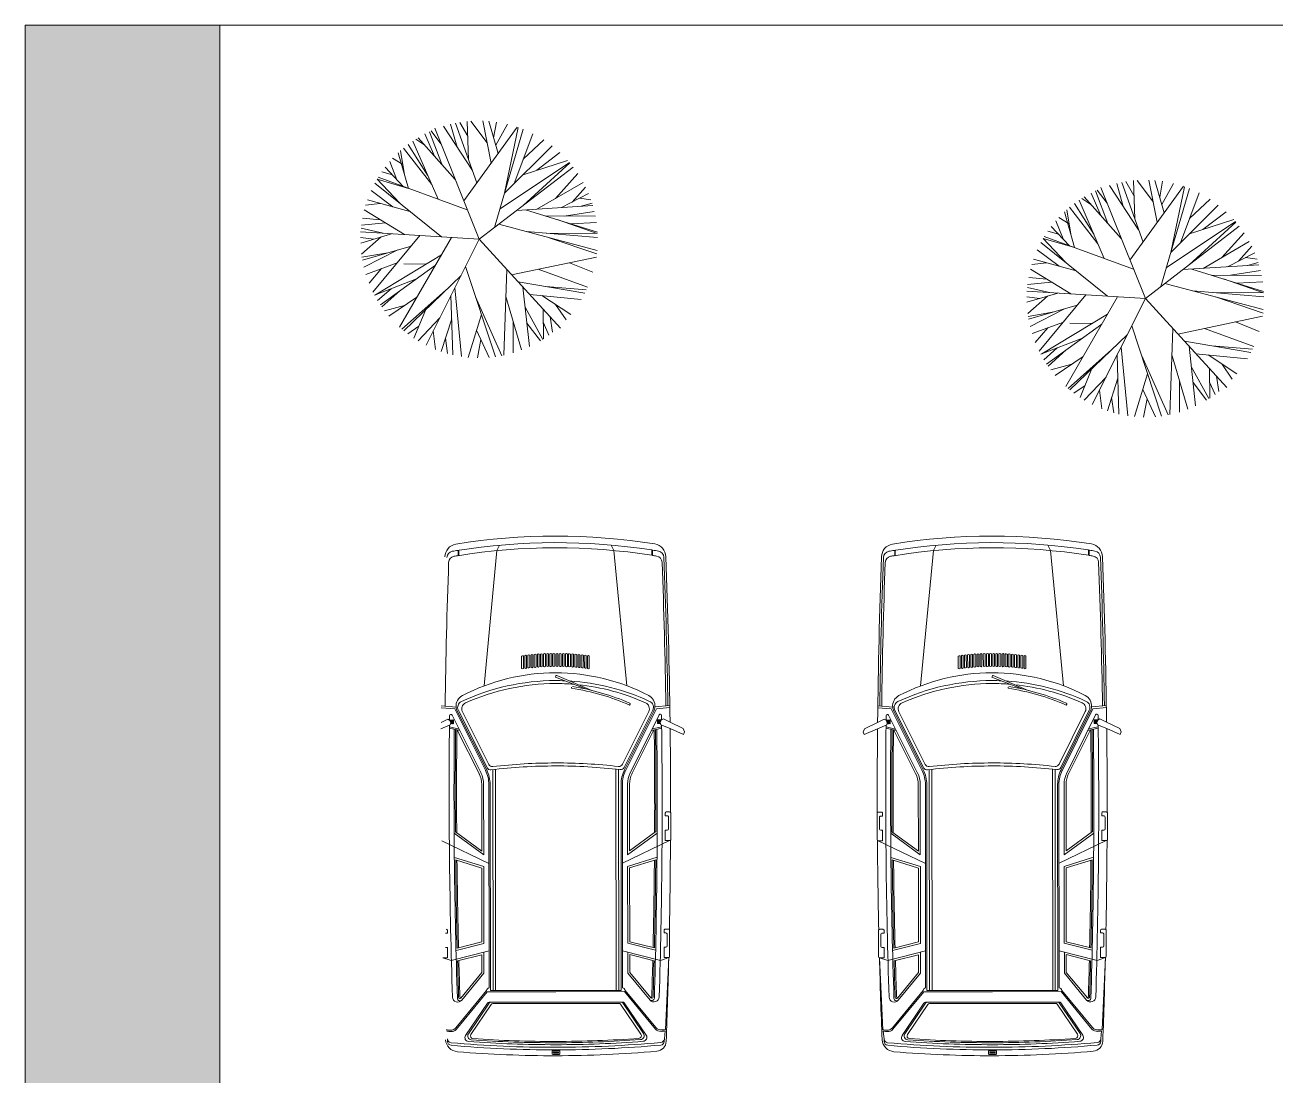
# Model space of a CAD drawing. Header units: millimetres. Extents: x 664 to 1534, y 1164 to 2765.
# Drawn here: x 683.48 to 693.11, y 1407.6 to 1415.69 of the extents above; entities that cross this region are included whole.
import ezdxf

# ---------------------------------------------------------------- set-up
doc = ezdxf.new("R2010")
doc.units = ezdxf.units.MM
doc.layers.get('0').update_dxf_attribs({"lineweight": 20})
for name, color, linetype, lineweight in [('Alambrado', 7, 'Continuous', 15), ('Calçadas', 7, 'Continuous', 13), ('Jardim', 92, 'Continuous', 20)]:
    doc.layers.add(name, color=color, linetype=linetype, lineweight=lineweight)
doc.linetypes.add('FENCELINE1', pattern='A,6.35,-2.54,[133,ltypeshp.shx,S=2.54,R=0,X=-2.54,Y=0],-2.54,25.4', length=36.83)

# ---------------------------------------------------------------- blocks, each defined once
blk = doc.blocks.new('TREEA')
for p, q in [((-0.0086, 0.0884), (-0.0459, 0.1453)), ((-0.0283, 0.1184), (-0.0366, 0.1479)), ((-0.003, 0.0726), (-0.0302, 0.1494)), ((-0.0146, 0.1324), (-0.025, 0.1503)), ((-0.0135, 0.1023), (-0.0152, 0.1516)), ((0.0103, 0.1239), (-0.0105, 0.152)), ((0.0154, 0.0981), (0.0047, 0.1523)), ((0.0244, 0.1104), (0.0123, 0.1519)), ((0.0186, 0.1303), (0.0222, 0.1508)), ((0.0213, 0.1209), (0.0364, 0.148)), ((-0.07, 0.1211), (-0.0815, 0.1288)), ((-0.0309, 0.0771), (-0.0785, 0.1306)), ((-0.0573, 0.1069), (-0.0698, 0.1355)), ((-0.0481, 0.0965), (-0.064, 0.1383)), ((-0.0491, 0.1228), (-0.0618, 0.1393)), ((0, 0), (-0.0571, 0.1429)), ((-0.0198, 0.0495), (0.0489, 0.1443)), ((0.0199, 0.0153), (0.0566, 0.1415)), ((0.0327, 0.0593), (0.0504, 0.1438)), ((0.0451, 0.0717), (0.0691, 0.1358)), ((-0.0959, 0.0828), (-0.1009, 0.1142)), ((-0.0609, 0.0703), (-0.0973, 0.1173)), ((-0.0662, 0.0826), (-0.0912, 0.1221)), ((-0.0528, 0.0516), (-0.0852, 0.1263)), ((0.0327, 0.0593), (0.0938, 0.1202)), ((0.0568, 0.1029), (0.0832, 0.1277)), ((-0.1058, 0.0766), (-0.115, 0.1)), ((-0.098, 0.0962), (-0.1112, 0.1043)), ((-0.0909, 0.0655), (-0.1041, 0.1113)), ((0.0269, 0.0393), (0.116, 0.0989)), ((0.0565, 0.0435), (0.1165, 0.0982)), ((0.0566, 0.0831), (0.1137, 0.1015)), ((0.074, 0.0887), (0.1039, 0.1115)), ((-0.1116, 0.0827), (-0.1253, 0.0867)), ((-0.0977, 0.068), (-0.121, 0.0927)), ((0, 0), (0.1208, 0.0929)), ((0.0982, 0.0526), (0.1269, 0.0844)), ((-0.0485, 0.003), (-0.1342, 0.0722)), ((-0.1026, 0.0467), (-0.1313, 0.0773)), ((-0.1313, 0.0773), (-0.0909, 0.0655)), ((-0.0152, 0.0379), (-0.1299, 0.0797)), ((0.0743, 0.0388), (0.1337, 0.0732)), ((0.1196, 0.0479), (0.1368, 0.0672)), ((-0.089, 0.0357), (-0.1437, 0.0506)), ((-0.1108, 0.0416), (-0.1389, 0.0626)), ((0.1057, 0.0408), (0.1406, 0.0588)), ((0.1289, 0.0527), (0.1437, 0.0508)), ((-0.0959, 0.006), (-0.1477, 0.0377)), ((-0.1271, 0.0461), (-0.146, 0.0437)), ((0.0483, 0.0372), (0.1461, 0.0433)), ((0.0596, 0.0379), (0.1521, 0.0092)), ((0.1093, 0.0299), (0.1481, 0.0359)), ((0.1314, 0.0424), (0.1452, 0.0463)), ((-0.1206, 0.0211), (-0.1513, 0.018)), ((-0.1268, 0.0249), (-0.15, 0.0272)), ((0.0252, 0.0194), (0.1517, -0.0142)), ((0.0849, 0.0301), (0.1495, 0.0296)), ((0.1003, 0.0253), (0.1519, 0.0073)), ((0.1177, 0.0198), (0.1509, 0.0216)), ((0, 0), (-0.1524, 0.0095)), ((-0.1356, 0.0002), (-0.1524, 0.0022)), ((-0.1127, 0.007), (-0.1523, -0.0048)), ((-0.1232, 0.0077), (-0.1517, 0.0142)), ((-0.1258, 0.0031), (-0.1512, -0.0191)), ((-0.0764, 0.0048), (-0.1365, -0.0678)), ((-0.0357, 0.0022), (-0.1022, -0.113)), ((0, 0), (-0.0682, -0.1363)), ((0, 0), (0.1048, -0.1143)), ((0.0609, 0.0099), (0.1524, 0.0022)), ((0.087, 0.0077), (0.1519, 0.0073)), ((0.0902, 0.0021), (0.1513, -0.0187)), ((-0.0876, -0.0087), (-0.1501, -0.0266)), ((-0.1046, -0.0136), (-0.1481, -0.0358)), ((-0.1172, -0.0172), (-0.1507, -0.023)), ((-0.1054, -0.0303), (-0.1456, -0.0451)), ((-0.0485, -0.02), (-0.1331, -0.0712)), ((-0.0685, -0.0321), (-0.0969, -0.0316)), ((0.0418, -0.0456), (0.1507, -0.0228)), ((0.1161, -0.0301), (0.1464, -0.0422)), ((-0.1255, -0.0377), (-0.1415, -0.0565)), ((-0.0561, -0.0331), (-0.127, -0.0842)), ((-0.0233, -0.0466), (-0.097, -0.1175)), ((-0.0175, -0.0351), (0.0209, -0.151)), ((0.0355, -0.0387), (0.0317, -0.1491)), ((0.076, -0.0384), (0.1394, -0.0616)), ((-0.0807, -0.0508), (-0.1345, -0.0717)), ((-0.1133, -0.0635), (-0.1305, -0.0787)), ((-0.0312, -0.0625), (-0.0227, -0.1507)), ((0.0502, -0.0548), (0.1358, -0.0693)), ((0.0563, -0.0614), (0.0646, -0.138)), ((0.0857, -0.0608), (0.1378, -0.065)), ((-0.102, -0.0661), (-0.1251, -0.087)), ((-0.08, -0.0745), (-0.116, -0.0988)), ((-0.0434, -0.0659), (-0.0993, -0.1156)), ((-0.0362, -0.0723), (-0.0339, -0.1486)), ((-0.0047, -0.0738), (0.0293, -0.1496)), ((0.0343, -0.0736), (0.0546, -0.1423)), ((0.065, -0.0709), (0.1314, -0.0773)), ((0.0807, -0.0724), (0.1178, -0.0967)), ((-0.0947, -0.0845), (-0.1216, -0.0918)), ((-0.0686, -0.0901), (-0.0838, -0.1273)), ((0.0591, -0.0874), (0.0818, -0.1286)), ((0.0825, -0.09), (0.0828, -0.128)), ((0.0983, -0.084), (0.1117, -0.1037)), ((-0.0774, -0.1117), (-0.0918, -0.1216)), ((-0.0505, -0.1009), (-0.0786, -0.1306)), ((-0.0353, -0.1023), (-0.0487, -0.1444)), ((0.0029, -0.0966), (-0.014, -0.1518)), ((0.0438, -0.1058), (0.0438, -0.146)), ((0.0613, -0.108), (0.0787, -0.1305)), ((0.0826, -0.1073), (0.0897, -0.1232)), ((0.0915, -0.0998), (0.0945, -0.1195)), ((-0.0589, -0.1177), (-0.0559, -0.1418)), ((-0.0433, -0.1273), (-0.0405, -0.1469)), ((-0.0033, -0.1168), (0.0129, -0.1519)), ((0.0022, -0.1288), (-0.0023, -0.1524))]:
    blk.add_line(p, q)

msp = doc.modelspace()

# ---------------------------------------------------------------- hatches: boundary and pattern name
at = {"layer": 'Calçadas'}
h = msp.add_hatch(dxfattribs=at)
h.set_pattern_fill('AR-SAND', color=256, scale=0.02, angle=-90, style=0)
h.set_pattern_definition([(307.5, (-540.2502, 1911.4388), (0.97882647, 0.03200063), [0, -0.77216, 0, -0.8636, 0, -0.8255]), (277.5, (-540.2502, 1911.4388), (1.4336502, -0.8990466), [0, -0.41656, 0, -0.69596, 0, -0.2667]), (237.5, (-540.2502, 1912.0636), (0.00287437, -1.58198474), [0, -0.254, 0, -0.9144, 0, -1.1938]), (227.5, (-540.2502, 1912.0636), (0.4458586, -1.5271129), [0, -0.127, 0, -0.59944, 0, -0.6858])])
h.paths.add_polyline_path([(683.4807, 1369.3206), (689.4807, 1358.0206), (689.4807, 1341.7749), (683.4807, 1330.7196), (683.4807, 1329.3387, 0.414214), (684.4807, 1328.3387), (684.9807, 1328.3387), (684.9807, 1328.6387), (684.9807, 1330.3387), (690.9807, 1341.3941), (690.9807, 1358.3941), (684.9807, 1369.6941), (684.9807, 1415.6941), (683.4807, 1415.6941)])
h.paths.add_polyline_path([(683.4807, 1294.8746), (684.9807, 1294.8746), (684.9807, 1323.3387), (684.4807, 1323.3387, 0.414214), (683.4807, 1322.3387)])

# ---------------------------------------------------------------- linework, layer by layer
for p, q in [((687.1135, 1411.6479), (687.1334, 1411.6899)), ((688.0135, 1411.6489), (687.9934, 1411.6909)), ((690.4745, 1411.6479), (690.4945, 1411.6899)), ((691.3745, 1411.6489), (691.3545, 1411.6909)), ((686.8149, 1411.6096), (686.8148, 1411.6478)), ((686.8199, 1411.6104), (686.8198, 1411.6492)), ((687.1135, 1411.6479), (687.0147, 1410.6066)), ((688.0135, 1411.6489), (688.1147, 1410.6079)), ((688.3072, 1411.6121), (688.3072, 1411.6509)), ((688.3122, 1411.6114), (688.3122, 1411.6495)), ((690.1759, 1411.6096), (690.1758, 1411.6478)), ((690.1809, 1411.6104), (690.1808, 1411.6492)), ((690.4745, 1411.6479), (690.3757, 1410.6066)), ((691.3745, 1411.6489), (691.4757, 1410.6079)), ((691.6682, 1411.6121), (691.6682, 1411.6509)), ((691.6732, 1411.6114), (691.6732, 1411.6495)), ((687.304, 1410.8358), (687.3041, 1410.7399)), ((687.318, 1410.8371), (687.3181, 1410.7413)), ((687.3282, 1410.8393), (687.3283, 1410.7434)), ((687.3422, 1410.8406), (687.3423, 1410.7448)), ((687.3524, 1410.8424), (687.3526, 1410.7466)), ((687.3664, 1410.8437), (687.3666, 1410.748)), ((687.3767, 1410.8449), (687.3768, 1410.749)), ((687.3907, 1410.8462), (687.3908, 1410.7504)), ((687.4009, 1410.8473), (687.401, 1410.7515)), ((687.4149, 1410.8487), (687.415, 1410.7529)), ((687.4251, 1410.8494), (687.4252, 1410.7536)), ((687.4391, 1410.8508), (687.4392, 1410.755)), ((687.4491, 1410.8507), (687.4492, 1410.7549)), ((687.4631, 1410.852), (687.4632, 1410.7563)), ((687.473, 1410.852), (687.4731, 1410.7561)), ((687.487, 1410.8533), (687.4871, 1410.7575)), ((687.4973, 1410.8532), (687.4974, 1410.7574)), ((687.5113, 1410.8546), (687.5114, 1410.7588)), ((687.5219, 1410.8529), (687.522, 1410.7571)), ((687.5359, 1410.8543), (687.536, 1410.7585)), ((687.5452, 1410.8533), (687.5453, 1410.7575)), ((687.5592, 1410.8546), (687.5593, 1410.7589)), ((687.5696, 1410.8546), (687.5697, 1410.7589)), ((687.5836, 1410.8533), (687.5837, 1410.7575)), ((687.593, 1410.8544), (687.5931, 1410.7586)), ((687.607, 1410.853), (687.6071, 1410.7572)), ((687.6175, 1410.8547), (687.6176, 1410.7589)), ((687.6315, 1410.8534), (687.6316, 1410.7576)), ((687.6418, 1410.8535), (687.6419, 1410.7577)), ((687.6558, 1410.8522), (687.6559, 1410.7563)), ((687.6658, 1410.8523), (687.6659, 1410.7565)), ((687.6798, 1410.8509), (687.6799, 1410.7551)), ((687.6897, 1410.851), (687.6898, 1410.7553)), ((687.7037, 1410.8497), (687.7038, 1410.7539)), ((687.714, 1410.849), (687.7141, 1410.7532)), ((687.728, 1410.8477), (687.7281, 1410.7519)), ((687.7382, 1410.8466), (687.7383, 1410.7508)), ((687.7522, 1410.8453), (687.7523, 1410.7495)), ((687.7624, 1410.8442), (687.7625, 1410.7484)), ((687.7764, 1410.8429), (687.7765, 1410.7471)), ((687.7866, 1410.8411), (687.7867, 1410.7453)), ((687.8006, 1410.8398), (687.8007, 1410.744)), ((687.8109, 1410.8377), (687.811, 1410.7419)), ((687.8249, 1410.8364), (687.825, 1410.7405)), ((690.665, 1410.8358), (690.6651, 1410.7399)), ((690.679, 1410.8371), (690.6791, 1410.7413)), ((690.6892, 1410.8393), (690.6893, 1410.7434)), ((690.7032, 1410.8406), (690.7033, 1410.7448)), ((690.7134, 1410.8424), (690.7136, 1410.7466)), ((690.7274, 1410.8437), (690.7276, 1410.748)), ((690.7377, 1410.8449), (690.7378, 1410.749)), ((690.7517, 1410.8462), (690.7518, 1410.7504)), ((690.7619, 1410.8473), (690.762, 1410.7515)), ((690.7759, 1410.8487), (690.776, 1410.7529)), ((690.7861, 1410.8494), (690.7862, 1410.7536)), ((690.8001, 1410.8508), (690.8002, 1410.755)), ((690.8101, 1410.8507), (690.8102, 1410.7549)), ((690.8241, 1410.852), (690.8242, 1410.7563)), ((690.834, 1410.852), (690.8341, 1410.7561)), ((690.848, 1410.8533), (690.8481, 1410.7575)), ((690.8583, 1410.8532), (690.8584, 1410.7574)), ((690.8723, 1410.8546), (690.8724, 1410.7588)), ((690.8829, 1410.8529), (690.883, 1410.7571)), ((690.8969, 1410.8543), (690.897, 1410.7585)), ((690.9062, 1410.8533), (690.9063, 1410.7575)), ((690.9202, 1410.8546), (690.9203, 1410.7589)), ((690.9306, 1410.8546), (690.9307, 1410.7589)), ((690.9446, 1410.8533), (690.9447, 1410.7575)), ((690.954, 1410.8544), (690.9541, 1410.7586)), ((690.968, 1410.853), (690.9681, 1410.7572)), ((690.9785, 1410.8547), (690.9786, 1410.7589)), ((690.9925, 1410.8534), (690.9927, 1410.7576)), ((691.0028, 1410.8535), (691.0029, 1410.7577)), ((691.0168, 1410.8522), (691.0169, 1410.7563)), ((691.0268, 1410.8523), (691.0269, 1410.7565)), ((691.0408, 1410.8509), (691.0409, 1410.7551)), ((691.0507, 1410.851), (691.0508, 1410.7553)), ((691.0647, 1410.8497), (691.0649, 1410.7539)), ((691.075, 1410.849), (691.0751, 1410.7532)), ((691.089, 1410.8477), (691.0891, 1410.7519)), ((691.0992, 1410.8466), (691.0993, 1410.7508)), ((691.1132, 1410.8453), (691.1133, 1410.7495)), ((691.1234, 1410.8442), (691.1235, 1410.7484)), ((691.1374, 1410.8429), (691.1375, 1410.7471)), ((691.1476, 1410.8411), (691.1477, 1410.7453)), ((691.1616, 1410.8398), (691.1617, 1410.744)), ((691.1719, 1410.8377), (691.172, 1410.7419)), ((691.1859, 1410.8364), (691.186, 1410.7405)), ((687.5674, 1410.683), (687.5639, 1410.6747)), ((687.5639, 1410.6747), (687.7948, 1410.5833)), ((687.8431, 1410.5723), (687.574, 1410.6857)), ((690.9284, 1410.683), (690.9249, 1410.6747)), ((690.9249, 1410.6747), (691.1558, 1410.5833)), ((691.2041, 1410.5723), (690.935, 1410.6857)), ((687.689, 1410.5976), (687.6877, 1410.5887)), ((691.05, 1410.5976), (691.0487, 1410.5887)), ((686.7887, 1410.4293), (686.6848, 1410.4387)), ((686.7996, 1410.4434), (686.685, 1410.4537)), ((687.0274, 1409.9526), (686.7887, 1410.4293)), ((688.1035, 1409.9538), (688.3411, 1410.4311)), ((688.1391, 1410.4668), (688.1355, 1410.4585)), ((688.3302, 1410.4452), (688.4448, 1410.4557)), ((688.3411, 1410.4311), (688.445, 1410.4407)), ((690.1497, 1410.4293), (690.0458, 1410.4387)), ((690.1606, 1410.4434), (690.046, 1410.4537)), ((690.3884, 1409.9526), (690.1497, 1410.4293)), ((691.4645, 1409.9538), (691.7021, 1410.4311)), ((691.5001, 1410.4668), (691.4965, 1410.4585)), ((691.6912, 1410.4452), (691.8058, 1410.4557)), ((691.7021, 1410.4311), (691.806, 1410.4407)), ((686.6835, 1410.3261), (686.7346, 1410.3515)), ((686.7346, 1410.3515), (686.7489, 1410.344)), ((686.755, 1410.3442), (686.7489, 1410.344)), ((686.7583, 1410.322), (686.7489, 1410.344)), ((686.7601, 1410.3175), (686.76, 1410.3417)), ((686.7651, 1410.3181), (686.765, 1410.3417)), ((686.9917, 1409.9347), (686.7679, 1410.3816)), ((686.7701, 1410.3181), (686.77, 1410.3418)), ((686.7751, 1410.3181), (686.775, 1410.3418)), ((686.7801, 1410.3181), (686.78, 1410.3418)), ((687.0352, 1409.9595), (686.8087, 1410.4117)), ((687.0374, 1409.9773), (686.8166, 1410.4182)), ((687.0508, 1410.002), (686.8478, 1410.4073)), ((688.08, 1410.0032), (688.282, 1410.4089)), ((688.0934, 1409.9785), (688.3132, 1410.42)), ((688.0957, 1409.9607), (688.3211, 1410.4134)), ((688.1393, 1409.936), (688.3621, 1410.3834)), ((688.35, 1410.3199), (688.35, 1410.3436)), ((688.355, 1410.3199), (688.355, 1410.3436)), ((688.36, 1410.3199), (688.36, 1410.3436)), ((688.365, 1410.3199), (688.365, 1410.3436)), ((688.37, 1410.3194), (688.37, 1410.3436)), ((688.3717, 1410.3238), (688.3811, 1410.3459)), ((688.375, 1410.346), (688.3811, 1410.3459)), ((688.3954, 1410.3534), (688.3811, 1410.3459)), ((688.4466, 1410.3282), (688.3954, 1410.3534)), ((688.5479, 1410.2783), (688.4466, 1410.3282)), ((689.9432, 1410.276), (690.0445, 1410.3261)), ((690.0445, 1410.3261), (690.0956, 1410.3515)), ((690.0956, 1410.3515), (690.1099, 1410.344)), ((690.116, 1410.3442), (690.1099, 1410.344)), ((690.1193, 1410.322), (690.1099, 1410.344)), ((690.1211, 1410.3175), (690.121, 1410.3417)), ((690.1261, 1410.3181), (690.126, 1410.3417)), ((690.3527, 1409.9347), (690.1289, 1410.3816)), ((690.1311, 1410.3181), (690.131, 1410.3418)), ((690.1361, 1410.3181), (690.136, 1410.3418)), ((690.1411, 1410.3181), (690.141, 1410.3418)), ((690.3962, 1409.9595), (690.1697, 1410.4117)), ((690.3984, 1409.9773), (690.1776, 1410.4182)), ((690.4118, 1410.002), (690.2088, 1410.4073)), ((691.441, 1410.0032), (691.643, 1410.4089)), ((691.4544, 1409.9785), (691.6742, 1410.42)), ((691.4567, 1409.9607), (691.6821, 1410.4134)), ((691.5003, 1409.936), (691.7231, 1410.3834)), ((691.711, 1410.3199), (691.711, 1410.3436)), ((691.716, 1410.3199), (691.716, 1410.3436)), ((691.721, 1410.3199), (691.721, 1410.3436)), ((691.726, 1410.3199), (691.726, 1410.3436)), ((691.731, 1410.3194), (691.731, 1410.3436)), ((691.7327, 1410.3238), (691.7421, 1410.3459)), ((691.736, 1410.346), (691.7421, 1410.3459)), ((691.7564, 1410.3534), (691.7421, 1410.3459)), ((691.8076, 1410.3282), (691.7564, 1410.3534)), ((691.9089, 1410.2783), (691.8076, 1410.3282)), ((686.6829, 1410.2756), (686.754, 1410.306)), ((686.748, 1410.2804), (686.8277, 1410.2621)), ((686.7481, 1410.2906), (686.8219, 1410.2737)), ((686.7583, 1410.322), (686.754, 1410.306)), ((686.7566, 1410.3155), (686.7581, 1410.3155)), ((686.9783, 1409.9279), (686.8087, 1410.2665)), ((688.1527, 1409.9293), (688.3214, 1410.2682)), ((688.3821, 1410.2823), (688.3025, 1410.2638)), ((688.382, 1410.2925), (688.3083, 1410.2754)), ((688.3717, 1410.3238), (688.376, 1410.3079)), ((688.3735, 1410.3174), (688.372, 1410.3174)), ((688.4472, 1410.2776), (688.376, 1410.3079)), ((688.5507, 1410.2336), (688.4472, 1410.2776)), ((688.5585, 1410.252), (688.5479, 1410.2783)), ((688.5507, 1410.2336), (688.5585, 1410.252)), ((689.9327, 1410.2497), (689.9432, 1410.276)), ((689.9406, 1410.2313), (689.9327, 1410.2497)), ((689.9406, 1410.2313), (690.0439, 1410.2756)), ((690.0439, 1410.2756), (690.115, 1410.306)), ((690.109, 1410.2804), (690.1887, 1410.2621)), ((690.1091, 1410.2906), (690.1829, 1410.2737)), ((690.1193, 1410.322), (690.115, 1410.306)), ((690.1176, 1410.3155), (690.1191, 1410.3155)), ((690.3393, 1409.9279), (690.1697, 1410.2665)), ((691.5137, 1409.9293), (691.6824, 1410.2682)), ((691.7432, 1410.2823), (691.6635, 1410.2638)), ((691.743, 1410.2925), (691.6693, 1410.2754)), ((691.7327, 1410.3238), (691.7371, 1410.3079)), ((691.7345, 1410.3174), (691.733, 1410.3174)), ((691.8082, 1410.2776), (691.7371, 1410.3079)), ((691.9117, 1410.2336), (691.8082, 1410.2776)), ((691.9195, 1410.252), (691.9089, 1410.2783)), ((691.9117, 1410.2336), (691.9195, 1410.252)), ((687.0815, 1409.9625), (687.0835, 1408.2619)), ((687.1015, 1409.9625), (687.1035, 1408.2619)), ((688.0294, 1409.9636), (688.0313, 1408.263)), ((688.0494, 1409.9636), (688.0513, 1408.263)), ((690.4425, 1409.9625), (690.4445, 1408.2619)), ((690.4625, 1409.9625), (690.4645, 1408.2619)), ((691.3904, 1409.9636), (691.3923, 1408.263)), ((691.4104, 1409.9636), (691.4123, 1408.263)), ((686.9966, 1409.8477), (686.9972, 1409.3352)), ((687.0116, 1409.8478), (687.0123, 1409.3057)), ((687.0516, 1409.8478), (687.0534, 1408.2819)), ((687.0616, 1409.8478), (687.0635, 1408.2619)), ((688.0695, 1409.849), (688.0713, 1408.263)), ((688.0795, 1409.849), (688.0813, 1408.283)), ((688.1195, 1409.849), (688.1201, 1409.307)), ((688.1345, 1409.849), (688.1351, 1409.3365)), ((690.3576, 1409.8477), (690.3582, 1409.3352)), ((690.3726, 1409.8478), (690.3733, 1409.3057)), ((690.4126, 1409.8478), (690.4144, 1408.2819)), ((690.4226, 1409.8478), (690.4245, 1408.2619)), ((691.4305, 1409.849), (691.4323, 1408.263)), ((691.4405, 1409.849), (691.4423, 1408.283)), ((691.4805, 1409.849), (691.4811, 1409.307)), ((691.4955, 1409.849), (691.4961, 1409.3365)), ((688.4096, 1409.6068), (688.4096, 1409.6268)), ((688.4246, 1409.6068), (688.4096, 1409.6068)), ((688.4428, 1409.6369), (688.4195, 1409.6368)), ((688.4347, 1409.5069), (688.4346, 1409.5969)), ((688.453, 1409.4269), (688.4528, 1409.6269)), ((690.0401, 1409.4248), (690.0398, 1409.6248)), ((690.0498, 1409.6348), (690.0731, 1409.6349)), ((690.0582, 1409.5049), (690.0581, 1409.5949)), ((690.0681, 1409.6049), (690.0831, 1409.6049)), ((690.0831, 1409.6049), (690.0831, 1409.6249)), ((691.7706, 1409.6068), (691.7706, 1409.6268)), ((691.7856, 1409.6068), (691.7706, 1409.6068)), ((691.8038, 1409.6369), (691.7805, 1409.6368)), ((691.7957, 1409.5069), (691.7956, 1409.5969)), ((691.814, 1409.4269), (691.8138, 1409.6269)), ((687.0123, 1409.3057), (686.7842, 1409.4718)), ((686.9972, 1409.3352), (686.7942, 1409.4831)), ((688.1201, 1409.307), (688.3478, 1409.4736)), ((688.1351, 1409.3365), (688.3378, 1409.4849)), ((688.4098, 1409.4168), (688.4097, 1409.4968)), ((688.4247, 1409.4968), (688.4097, 1409.4968)), ((690.0683, 1409.4949), (690.0833, 1409.4949)), ((690.0833, 1409.4149), (690.0833, 1409.4949)), ((690.3733, 1409.3057), (690.1452, 1409.4718)), ((690.3582, 1409.3352), (690.1552, 1409.4831)), ((691.4811, 1409.307), (691.7088, 1409.4736)), ((691.4961, 1409.3365), (691.6988, 1409.4849)), ((691.7708, 1409.4168), (691.7707, 1409.4968)), ((691.7857, 1409.4968), (691.7707, 1409.4968)), ((686.689, 1409.4148), (687.0523, 1409.2404)), ((688.4431, 1409.4169), (688.0802, 1409.2415)), ((688.4431, 1409.4169), (688.4098, 1409.4168)), ((690.05, 1409.4148), (690.4133, 1409.2404)), ((690.0501, 1409.4148), (690.0833, 1409.4149)), ((691.8041, 1409.4169), (691.4412, 1409.2415)), ((691.8041, 1409.4169), (691.7708, 1409.4168)), ((687.0124, 1409.2154), (686.7859, 1409.2854)), ((686.9974, 1409.2043), (686.7959, 1409.2666)), ((688.1202, 1409.2166), (688.3465, 1409.2872)), ((688.1353, 1409.2056), (688.3366, 1409.2684)), ((690.3734, 1409.2154), (690.1469, 1409.2854)), ((690.3584, 1409.2043), (690.1569, 1409.2666)), ((691.4812, 1409.2166), (691.7075, 1409.2872)), ((691.4963, 1409.2056), (691.6976, 1409.2684)), ((686.9974, 1409.2043), (686.998, 1408.6363)), ((687.0124, 1409.2154), (687.013, 1408.6247)), ((688.1202, 1409.2166), (688.1209, 1408.626)), ((688.1353, 1409.2056), (688.1359, 1408.6376)), ((690.3584, 1409.2043), (690.359, 1408.6363)), ((690.3734, 1409.2154), (690.374, 1408.6247)), ((691.4812, 1409.2166), (691.4819, 1408.626)), ((691.4963, 1409.2056), (691.4969, 1408.6376)), ((686.7187, 1408.7028), (686.7337, 1408.7028)), ((686.7337, 1408.7028), (686.7337, 1408.7228)), ((688.4001, 1408.7048), (688.4, 1408.7248)), ((688.4151, 1408.7048), (688.4001, 1408.7048)), ((688.4333, 1408.7348), (688.41, 1408.7348)), ((688.4252, 1408.6048), (688.4251, 1408.6948)), ((688.4435, 1408.5248), (688.4433, 1408.7248)), ((690.0517, 1408.5228), (690.0514, 1408.7228)), ((690.0614, 1408.7328), (690.0847, 1408.7328)), ((690.0698, 1408.6028), (690.0697, 1408.6928)), ((690.0797, 1408.7028), (690.0947, 1408.7028)), ((690.0947, 1408.7028), (690.0947, 1408.7228)), ((691.7611, 1408.7048), (691.761, 1408.7248)), ((691.7761, 1408.7048), (691.7611, 1408.7048)), ((691.7943, 1408.7348), (691.771, 1408.7348)), ((691.7862, 1408.6048), (691.7861, 1408.6948)), ((691.8045, 1408.5248), (691.8043, 1408.7248)), ((686.7188, 1408.5928), (686.7338, 1408.5928)), ((686.7339, 1408.5128), (686.7338, 1408.5928)), ((686.7987, 1408.5696), (687.013, 1408.6247)), ((686.8082, 1408.5876), (686.998, 1408.6363)), ((688.3354, 1408.5714), (688.1209, 1408.626)), ((688.3258, 1408.5893), (688.1359, 1408.6376)), ((688.4152, 1408.5948), (688.4002, 1408.5948)), ((688.4003, 1408.5148), (688.4002, 1408.5948)), ((690.0798, 1408.5928), (690.0948, 1408.5928)), ((690.0949, 1408.5128), (690.0948, 1408.5928)), ((690.1597, 1408.5696), (690.374, 1408.6247)), ((690.1692, 1408.5876), (690.359, 1408.6363)), ((691.6964, 1408.5714), (691.4819, 1408.626)), ((691.6868, 1408.5893), (691.4969, 1408.6376)), ((691.7762, 1408.5948), (691.7612, 1408.5948)), ((691.7613, 1408.5148), (691.7612, 1408.5948)), ((686.7615, 1408.4921), (686.6975, 1408.5131)), ((686.7007, 1408.5128), (686.7339, 1408.5128)), ((686.7615, 1408.4921), (687.0531, 1408.567)), ((686.8108, 1408.4893), (686.9981, 1408.5374)), ((686.9981, 1408.5374), (686.9983, 1408.4002)), ((687.0131, 1408.5567), (687.0133, 1408.3949)), ((688.3727, 1408.4939), (688.081, 1408.5682)), ((688.121, 1408.558), (688.1212, 1408.3962)), ((688.3235, 1408.491), (688.136, 1408.5387)), ((688.136, 1408.5387), (688.1362, 1408.4015)), ((688.3727, 1408.4939), (688.4367, 1408.5151)), ((688.4335, 1408.5148), (688.4003, 1408.5148)), ((688.4113, 1407.9608), (688.4367, 1408.5151)), ((690.0852, 1407.9588), (690.0585, 1408.5133)), ((690.1225, 1408.4921), (690.0585, 1408.5131)), ((690.0617, 1408.5128), (690.0949, 1408.5128)), ((690.1225, 1408.4921), (690.4141, 1408.567)), ((690.1718, 1408.4893), (690.3591, 1408.5374)), ((690.3591, 1408.5374), (690.3593, 1408.4002)), ((690.3741, 1408.5567), (690.3743, 1408.3949)), ((691.7337, 1408.4939), (691.442, 1408.5682)), ((691.482, 1408.558), (691.4822, 1408.3962)), ((691.6845, 1408.491), (691.497, 1408.5387)), ((691.497, 1408.5387), (691.4972, 1408.4015)), ((691.7337, 1408.4939), (691.7977, 1408.5151)), ((691.7945, 1408.5148), (691.7613, 1408.5148)), ((691.7723, 1407.9608), (691.7977, 1408.5151)), ((686.9983, 1408.4002), (686.8368, 1408.2035)), ((688.1362, 1408.4015), (688.2982, 1408.2052)), ((690.3593, 1408.4002), (690.1978, 1408.2035)), ((691.4972, 1408.4015), (691.6592, 1408.2052)), ((687.0133, 1408.3949), (686.8426, 1408.187)), ((688.1212, 1408.3962), (688.2923, 1408.1887)), ((690.3743, 1408.3949), (690.2036, 1408.187)), ((691.4822, 1408.3962), (691.6533, 1408.1887)), ((687.0335, 1408.2618), (686.7972, 1407.9741)), ((687.0382, 1408.2518), (686.8016, 1407.9637)), ((687.0382, 1408.2518), (687.5674, 1408.2525)), ((687.0635, 1408.2619), (687.5674, 1408.2625)), ((688.0713, 1408.263), (687.5674, 1408.2625)), ((688.0966, 1408.2531), (687.5674, 1408.2525)), ((688.0966, 1408.2531), (688.3339, 1407.9655)), ((688.1013, 1408.2631), (688.3382, 1407.9759)), ((690.3945, 1408.2618), (690.1582, 1407.9741)), ((690.3992, 1408.2518), (690.1626, 1407.9637)), ((690.3992, 1408.2518), (690.9284, 1408.2525)), ((690.4245, 1408.2619), (690.9284, 1408.2625)), ((691.4323, 1408.263), (690.9284, 1408.2625)), ((691.4576, 1408.2531), (690.9284, 1408.2525)), ((691.4576, 1408.2531), (691.6949, 1407.9655)), ((691.4623, 1408.2631), (691.6993, 1407.9759)), ((687.0406, 1408.1652), (686.8725, 1407.9159)), ((687.0527, 1408.1653), (686.8936, 1407.9294)), ((687.0701, 1408.1553), (686.9134, 1407.923)), ((687.053, 1408.1719), (687.5675, 1408.1725)), ((687.0825, 1408.1619), (687.5675, 1408.1625)), ((688.082, 1408.173), (687.5675, 1408.1725)), ((688.0526, 1408.163), (687.5675, 1408.1625)), ((688.065, 1408.1564), (688.2221, 1407.9245)), ((688.0824, 1408.1664), (688.2419, 1407.9309)), ((688.0944, 1408.1665), (688.2631, 1407.9175)), ((690.4016, 1408.1652), (690.2335, 1407.9159)), ((690.4137, 1408.1653), (690.2546, 1407.9294)), ((690.4311, 1408.1553), (690.2744, 1407.923)), ((690.414, 1408.1719), (690.9285, 1408.1725)), ((690.4435, 1408.1619), (690.9285, 1408.1625)), ((691.443, 1408.173), (690.9285, 1408.1725)), ((691.4136, 1408.163), (690.9285, 1408.1625)), ((691.426, 1408.1564), (691.5831, 1407.9245)), ((691.4434, 1408.1664), (691.6029, 1407.9309)), ((691.4554, 1408.1665), (691.6241, 1407.9175)), ((688.4028, 1407.8908), (688.408, 1407.9504)), ((690.0939, 1407.8888), (690.0885, 1407.9485)), ((691.7638, 1407.8908), (691.769, 1407.9504)), ((686.7329, 1407.8888), (686.7337, 1407.8687)), ((688.4028, 1407.8908), (688.402, 1407.8706)), ((690.0939, 1407.8888), (690.0947, 1407.8687)), ((691.7638, 1407.8908), (691.763, 1407.8706)), ((687.5979, 1407.7973), (687.5379, 1407.7972)), ((687.5379, 1407.7972), (687.538, 1407.7748)), ((687.543, 1407.7698), (687.593, 1407.7698)), ((687.5879, 1407.7873), (687.5479, 1407.7873)), ((687.5479, 1407.7873), (687.548, 1407.7798)), ((687.548, 1407.7798), (687.588, 1407.7798)), ((687.5879, 1407.7873), (687.588, 1407.7798)), ((687.5979, 1407.7973), (687.598, 1407.7749)), ((690.9589, 1407.7973), (690.8989, 1407.7972)), ((690.8989, 1407.7972), (690.899, 1407.7748)), ((690.904, 1407.7698), (690.954, 1407.7698)), ((690.9489, 1407.7873), (690.9089, 1407.7873)), ((690.9089, 1407.7873), (690.909, 1407.7798)), ((690.909, 1407.7798), (690.949, 1407.7798)), ((690.9489, 1407.7873), (690.949, 1407.7798)), ((690.9589, 1407.7973), (690.959, 1407.7749))]:
    msp.add_line(p, q)
for centre, radius, start, end in [((686.8136, 1411.5993), 0.1, 99.14271, 180.06601), ((686.8136, 1411.5993), 0.1, 99.14271, 180.06601), ((687.569, 1406.9055), 4.8542, 80.98932, 99.14271), ((687.569, 1406.9055), 4.8042, 81.18149, 99.14271), ((688.3136, 1411.601), 0.1, 0.06601, 80.98932), ((690.1746, 1411.5993), 0.1, 99.14271, 180.06601), ((690.1746, 1411.5993), 0.1, 99.14271, 180.06601), ((690.93, 1406.9055), 4.8542, 80.98932, 99.14271), ((690.93, 1406.9055), 4.8042, 81.18149, 99.14271), ((691.6746, 1411.601), 0.1, 0.06601, 80.98932), ((686.7784, 1411.5935), 0.05, 99.57221, 177.90744), ((686.792, 1411.5552), 0.05, 99.48626, 177.95151), ((687.569, 1406.9055), 4.8042, 99.05924, 99.57221), ((687.569, 1406.9055), 4.7642, 99.10722, 99.48626), ((687.569, 1406.9055), 4.7642, 81.08569, 99.14271), ((686.8128, 1411.6478), 0.002, 0.06601, 99.05924), ((686.8218, 1411.6492), 0.002, 98.95054, 180.06601), ((688.3052, 1411.6509), 0.002, 0.06601, 81.18149), ((688.3142, 1411.6495), 0.002, 81.07279, 180.06601), ((687.569, 1406.9055), 4.7642, 80.64577, 81.02481), ((687.569, 1406.9055), 4.8042, 80.55982, 81.07279), ((688.3352, 1411.557), 0.05, 2.18051, 80.64577), ((688.3487, 1411.5953), 0.05, 2.22459, 80.55982), ((639.3024, 1409.6901), 49.1333, 0.8913, 2.22459), ((639.3024, 1409.6901), 49.1483, 0.74391, 2.22845), ((739.19, 1409.8013), 49.1483, 177.90358, 179.38812), ((739.19, 1409.8013), 49.1333, 177.90744, 179.24073), ((690.1394, 1411.5935), 0.05, 99.57221, 177.90744), ((690.153, 1411.5552), 0.05, 99.48626, 177.95151), ((690.93, 1406.9055), 4.8042, 99.05924, 99.57221), ((690.93, 1406.9055), 4.7642, 99.10722, 99.48626), ((690.93, 1406.9055), 4.7642, 81.08569, 99.14271), ((690.1738, 1411.6478), 0.002, 0.06601, 99.05924), ((690.1828, 1411.6492), 0.002, 98.95054, 180.06601), ((691.6662, 1411.6509), 0.002, 0.06601, 81.18149), ((691.6752, 1411.6495), 0.002, 81.07279, 180.06601), ((690.93, 1406.9055), 4.7642, 80.64577, 81.02481), ((690.93, 1406.9055), 4.8042, 80.55982, 81.07279), ((691.6962, 1411.557), 0.05, 2.18051, 80.64577), ((691.7097, 1411.5953), 0.05, 2.22459, 80.55982), ((642.6634, 1409.6901), 49.1333, 0.8913, 2.22459), ((642.6634, 1409.6901), 49.1483, 0.74391, 2.22845), ((735.829, 1409.8013), 49.1183, 177.95151, 179.24207), ((639.3024, 1409.6901), 49.1183, 0.88996, 2.18051), ((739.19, 1409.8013), 49.1183, 177.95151, 179.24207), ((642.6634, 1409.6901), 49.1183, 0.88996, 2.18051), ((687.3118, 1410.8283), 0.0108, 54.78748, 136.19952), ((687.336, 1410.8318), 0.0108, 54.78748, 136.19952), ((687.3602, 1410.8349), 0.0108, 54.78748, 136.19952), ((687.3844, 1410.8374), 0.0108, 54.78748, 136.19952), ((687.4087, 1410.8398), 0.0108, 54.78748, 136.19952), ((687.4329, 1410.8419), 0.0108, 54.78748, 136.19952), ((687.4568, 1410.8432), 0.0108, 54.78748, 136.19952), ((687.4808, 1410.8445), 0.0108, 54.78748, 136.19952), ((687.5051, 1410.8458), 0.0108, 54.78748, 136.19952), ((687.5297, 1410.8455), 0.0108, 54.78748, 136.19952), ((687.553, 1410.8458), 0.0108, 54.78748, 136.19952), ((687.5759, 1410.8458), 0.0108, 43.93251, 125.34455), ((687.5992, 1410.8456), 0.0108, 43.93251, 125.34455), ((687.6238, 1410.8459), 0.0108, 43.93251, 125.34455), ((687.648, 1410.8447), 0.0108, 43.93251, 125.34455), ((687.672, 1410.8435), 0.0108, 43.93251, 125.34455), ((687.696, 1410.8423), 0.0108, 43.93251, 125.34455), ((687.7202, 1410.8402), 0.0108, 43.93251, 125.34455), ((687.7444, 1410.8378), 0.0108, 43.93251, 125.34455), ((687.7686, 1410.8354), 0.0108, 43.93251, 125.34455), ((687.7929, 1410.8323), 0.0108, 43.93251, 125.34455), ((687.8171, 1410.8289), 0.0108, 43.93251, 125.34455), ((690.6728, 1410.8283), 0.0108, 54.78748, 136.19952), ((690.697, 1410.8318), 0.0108, 54.78748, 136.19952), ((690.7212, 1410.8349), 0.0108, 54.78748, 136.19952), ((690.7454, 1410.8374), 0.0108, 54.78748, 136.19952), ((690.7697, 1410.8398), 0.0108, 54.78748, 136.19952), ((690.7939, 1410.8419), 0.0108, 54.78748, 136.19952), ((690.8178, 1410.8432), 0.0108, 54.78748, 136.19952), ((690.8418, 1410.8445), 0.0108, 54.78748, 136.19952), ((690.8661, 1410.8458), 0.0108, 54.78748, 136.19952), ((690.8907, 1410.8455), 0.0108, 54.78748, 136.19952), ((690.914, 1410.8458), 0.0108, 54.78748, 136.19952), ((690.9369, 1410.8458), 0.0108, 43.93251, 125.34455), ((690.9602, 1410.8456), 0.0108, 43.93251, 125.34455), ((690.9848, 1410.8459), 0.0108, 43.93251, 125.34455), ((691.0091, 1410.8447), 0.0108, 43.93251, 125.34455), ((691.033, 1410.8435), 0.0108, 43.93251, 125.34455), ((691.057, 1410.8423), 0.0108, 43.93251, 125.34455), ((691.0812, 1410.8402), 0.0108, 43.93251, 125.34455), ((691.1054, 1410.8378), 0.0108, 43.93251, 125.34455), ((691.1296, 1410.8354), 0.0108, 43.93251, 125.34455), ((691.1539, 1410.8323), 0.0108, 43.93251, 125.34455), ((691.1781, 1410.8289), 0.0108, 43.93251, 125.34455), ((687.3103, 1410.7486), 0.0107, 234.50145, 316.93158), ((687.3345, 1410.7521), 0.0107, 234.50145, 316.93158), ((687.3588, 1410.7553), 0.0107, 234.50145, 316.93158), ((687.383, 1410.7577), 0.0107, 234.50145, 316.93158), ((687.4072, 1410.7602), 0.0107, 234.50145, 316.93158), ((687.4314, 1410.7623), 0.0107, 234.50145, 316.93158), ((687.4554, 1410.7635), 0.0107, 234.50145, 316.93158), ((687.4793, 1410.7648), 0.0107, 234.50145, 316.93158), ((687.5036, 1410.7661), 0.0107, 234.50145, 316.93158), ((687.5282, 1410.7658), 0.0107, 234.50145, 316.93158), ((687.5515, 1410.7661), 0.0107, 234.50145, 316.93158), ((687.5775, 1410.7662), 0.0107, 223.20045, 305.63058), ((687.6008, 1410.7659), 0.0107, 223.20045, 305.63058), ((687.6254, 1410.7662), 0.0107, 223.20045, 305.63058), ((687.6497, 1410.765), 0.0107, 223.20045, 305.63058), ((687.6737, 1410.7638), 0.0107, 223.20045, 305.63058), ((687.6976, 1410.7626), 0.0107, 223.20045, 305.63058), ((687.7219, 1410.7605), 0.0107, 223.20045, 305.63058), ((687.7461, 1410.7581), 0.0107, 223.20045, 305.63058), ((687.7703, 1410.7557), 0.0107, 223.20045, 305.63058), ((687.7945, 1410.7526), 0.0107, 223.20045, 305.63058), ((687.8187, 1410.7492), 0.0107, 223.20045, 305.63058), ((690.6713, 1410.7486), 0.0107, 234.50145, 316.93158), ((690.6955, 1410.7521), 0.0107, 234.50145, 316.93158), ((690.7198, 1410.7553), 0.0107, 234.50145, 316.93158), ((690.744, 1410.7577), 0.0107, 234.50145, 316.93158), ((690.7682, 1410.7602), 0.0107, 234.50145, 316.93158), ((690.7924, 1410.7623), 0.0107, 234.50145, 316.93158), ((690.8164, 1410.7635), 0.0107, 234.50145, 316.93158), ((690.8403, 1410.7648), 0.0107, 234.50145, 316.93158), ((690.8646, 1410.7661), 0.0107, 234.50145, 316.93158), ((690.8892, 1410.7658), 0.0107, 234.50145, 316.93158), ((690.9125, 1410.7661), 0.0107, 234.50145, 316.93158), ((690.9385, 1410.7662), 0.0107, 223.20045, 305.63058), ((690.9618, 1410.7659), 0.0107, 223.20045, 305.63058), ((690.9864, 1410.7662), 0.0107, 223.20045, 305.63058), ((691.0107, 1410.765), 0.0107, 223.20045, 305.63058), ((691.0347, 1410.7638), 0.0107, 223.20045, 305.63058), ((691.0586, 1410.7626), 0.0107, 223.20045, 305.63058), ((691.0829, 1410.7605), 0.0107, 223.20045, 305.63058), ((691.1071, 1410.7581), 0.0107, 223.20045, 305.63058), ((691.1313, 1410.7557), 0.0107, 223.20045, 305.63058), ((691.1555, 1410.7526), 0.0107, 223.20045, 305.63058), ((691.1798, 1410.7492), 0.0107, 223.20045, 305.63058), ((687.5666, 1408.9353), 1.7124, 90.06601, 115.10432), ((687.5664, 1409.1509), 1.5567, 90.06601, 117.49644), ((687.5666, 1408.9353), 1.6894, 90.06601, 114.27904), ((687.5664, 1409.1509), 1.5567, 62.63559, 90.06601), ((687.5666, 1408.9353), 1.7124, 87.6818, 90.06601), ((687.5666, 1408.9353), 1.6894, 85.31205, 90.06601), ((687.572, 1410.6811), 0.005, 67.1443, 157.1443), ((687.5666, 1408.9353), 1.7124, 65.02771, 86.47349), ((687.5666, 1408.9353), 1.6894, 65.85299, 84.11006), ((690.9276, 1408.9353), 1.7124, 90.06601, 115.10432), ((690.9274, 1409.1509), 1.5567, 90.06601, 117.49644), ((690.9276, 1408.9353), 1.6894, 90.06601, 114.27904), ((690.9274, 1409.1509), 1.5567, 62.63559, 90.06601), ((690.9276, 1408.9353), 1.7124, 87.6818, 90.06601), ((690.9276, 1408.9353), 1.6894, 85.31205, 90.06601), ((690.933, 1410.6811), 0.005, 67.1443, 157.1443), ((690.9276, 1408.9353), 1.7124, 65.02771, 86.47349), ((690.9276, 1408.9353), 1.6894, 65.85299, 84.11006), ((686.8892, 1410.452), 0.09, 117.49644, 185.47242), ((687.421, 1408.8364), 1.7726, 66.22898, 81.3464), ((687.4193, 1408.8305), 1.7926, 66.41494, 81.16044), ((687.7644, 1410.5877), 0.005, 81.16044, 171.32071), ((688.2406, 1410.4535), 0.09, 354.65961, 62.63559), ((690.2502, 1410.452), 0.09, 117.49644, 185.47242), ((690.782, 1408.8364), 1.7726, 66.22898, 81.3464), ((690.7803, 1408.8305), 1.7926, 66.41494, 81.16044), ((691.1254, 1410.5877), 0.005, 81.16044, 171.32071), ((691.6016, 1410.4535), 0.09, 354.65961, 62.63559), ((686.8892, 1410.452), 0.09, 185.47242, 206.60061), ((686.8613, 1410.4406), 0.05, 115.10432, 206.60061), ((686.8925, 1410.4297), 0.05, 114.27904, 206.60061), ((688.1345, 1410.4688), 0.005, 336.25468, 66.41494), ((688.2373, 1410.4312), 0.05, 333.53142, 65.85299), ((688.2685, 1410.4422), 0.05, 333.53142, 65.02771), ((688.2406, 1410.4535), 0.09, 333.53142, 354.65961), ((690.2502, 1410.452), 0.09, 185.47242, 206.60061), ((690.2223, 1410.4406), 0.05, 115.10432, 206.60061), ((690.2535, 1410.4297), 0.05, 114.27904, 206.60061), ((691.4955, 1410.4688), 0.005, 336.25468, 66.41494), ((691.5983, 1410.4312), 0.05, 333.53142, 65.85299), ((691.6295, 1410.4422), 0.05, 333.53142, 65.02771), ((691.6016, 1410.4535), 0.09, 333.53142, 354.65961), ((735.829, 1409.8113), 49.0833, 179.33934, 179.37789), ((686.7589, 1410.3771), 0.01, 26.60061, 179.33934), ((686.755, 1410.3392), 0.005, 0.06601, 90.98019), ((686.7625, 1410.3417), 0.0025, 0.06601, 180.06601), ((686.7675, 1410.3417), 0.0025, 0.06601, 180.06601), ((686.7725, 1410.3418), 0.0025, 0.06601, 180.06601), ((686.7775, 1410.3418), 0.0025, 0.06601, 180.06601), ((688.3525, 1410.3436), 0.0025, 0.06601, 180.06601), ((688.3575, 1410.3436), 0.0025, 0.06601, 180.06601), ((688.3625, 1410.3436), 0.0025, 0.06601, 180.06601), ((688.371, 1410.379), 0.01, 0.79269, 153.53142), ((688.3675, 1410.3436), 0.0025, 0.06601, 180.06601), ((688.375, 1410.341), 0.005, 89.15184, 180.06601), ((639.3024, 1409.7001), 49.0833, 0.75414, 0.79269), ((739.19, 1409.8113), 49.0833, 179.33934, 179.37789), ((690.1199, 1410.3771), 0.01, 26.60061, 179.33934), ((690.1161, 1410.3392), 0.005, 0.06601, 90.98019), ((690.1235, 1410.3417), 0.0025, 0.06601, 180.06601), ((690.1285, 1410.3417), 0.0025, 0.06601, 180.06601), ((690.1335, 1410.3418), 0.0025, 0.06601, 180.06601), ((690.1385, 1410.3418), 0.0025, 0.06601, 180.06601), ((691.7135, 1410.3436), 0.0025, 0.06601, 180.06601), ((691.7185, 1410.3436), 0.0025, 0.06601, 180.06601), ((691.7235, 1410.3436), 0.0025, 0.06601, 180.06601), ((691.732, 1410.379), 0.01, 0.79269, 153.53142), ((691.7285, 1410.3436), 0.0025, 0.06601, 180.06601), ((691.736, 1410.341), 0.005, 89.15184, 180.06601), ((642.6634, 1409.7001), 49.0833, 0.75414, 0.79269), ((735.829, 1409.8113), 49.0833, 179.42547, 181.86827), ((686.7581, 1410.3175), 0.002, 270.06601, 0.06601), ((686.7626, 1410.318), 0.0025, 180.06601, 0.06601), ((686.7676, 1410.3181), 0.0025, 180.06601, 0.06601), ((686.7726, 1410.3181), 0.0025, 180.06601, 0.06601), ((686.7776, 1410.3181), 0.0025, 180.06601, 0.06601), ((735.8415, 1409.8013), 49.0583, 179.45048, 181.86856), ((735.8415, 1409.8013), 49.0483, 179.45304, 180.37171), ((735.8415, 1409.8013), 49.0383, 179.45561, 180.38034), ((639.2898, 1409.69), 49.0383, 359.75169, 0.67642), ((639.2898, 1409.69), 49.0583, 358.26347, 0.68155), ((639.2898, 1409.69), 49.0483, 359.76032, 0.67899), ((688.3525, 1410.3199), 0.0025, 180.06601, 0.06601), ((688.3575, 1410.3199), 0.0025, 180.06601, 0.06601), ((688.3625, 1410.3199), 0.0025, 180.06601, 0.06601), ((639.3024, 1409.7001), 49.0833, 358.26376, 0.70656), ((688.3675, 1410.3199), 0.0025, 180.06601, 0.06601), ((688.372, 1410.3194), 0.002, 180.06601, 270.06601), ((639.3024, 1409.6901), 49.1483, 359.93352, 0.68498), ((739.19, 1409.8013), 49.1483, 179.44705, 180.19851), ((739.19, 1409.8113), 49.0833, 179.42547, 181.86827), ((690.1191, 1410.3175), 0.002, 270.06601, 0.06601), ((690.1236, 1410.318), 0.0025, 180.06601, 0.06601), ((690.1286, 1410.3181), 0.0025, 180.06601, 0.06601), ((690.1336, 1410.3181), 0.0025, 180.06601, 0.06601), ((690.1386, 1410.3181), 0.0025, 180.06601, 0.06601), ((739.2025, 1409.8013), 49.0583, 179.45048, 181.86856), ((739.2025, 1409.8013), 49.0483, 179.45304, 180.37171), ((739.2025, 1409.8013), 49.0383, 179.45561, 180.38034), ((642.6508, 1409.69), 49.0383, 359.75169, 0.67642), ((642.6508, 1409.69), 49.0583, 358.26347, 0.68155), ((642.6508, 1409.69), 49.0483, 359.76032, 0.67899), ((691.7135, 1410.3199), 0.0025, 180.06601, 0.06601), ((691.7185, 1410.3199), 0.0025, 180.06601, 0.06601), ((691.7235, 1410.3199), 0.0025, 180.06601, 0.06601), ((642.6634, 1409.7001), 49.0833, 358.26376, 0.70656), ((691.7285, 1410.3199), 0.0025, 180.06601, 0.06601), ((691.733, 1410.3194), 0.002, 180.06601, 270.06601), ((642.6634, 1409.6901), 49.1483, 359.93352, 0.68498), ((686.8116, 1409.8475), 0.24, 0.06601, 26.60061), ((686.8116, 1409.8475), 0.25, 0.06601, 26.60061), ((687.0643, 1409.9907), 0.03, 206.60061, 276.77822), ((687.0776, 1410.0154), 0.03, 206.60061, 276.56331), ((687.5703, 1405.7331), 4.2575, 90.06601, 96.77822), ((687.5703, 1405.7331), 4.2805, 90.06601, 96.56331), ((687.5703, 1405.7331), 4.2805, 83.56872, 90.06601), ((687.5703, 1405.7331), 4.2575, 83.3538, 90.06601), ((688.0531, 1410.0165), 0.03, 263.56872, 333.53142), ((688.0665, 1409.9918), 0.03, 263.3538, 333.53142), ((688.3195, 1409.8493), 0.25, 153.53142, 180.06601), ((688.3195, 1409.8493), 0.24, 153.53142, 180.06601), ((690.1726, 1409.8475), 0.24, 0.06601, 26.60061), ((690.1726, 1409.8475), 0.25, 0.06601, 26.60061), ((690.4253, 1409.9907), 0.03, 206.60061, 276.77822), ((690.4386, 1410.0154), 0.03, 206.60061, 276.56331), ((690.9313, 1405.7331), 4.2575, 90.06601, 96.77822), ((690.9313, 1405.7331), 4.2805, 90.06601, 96.56331), ((690.9313, 1405.7331), 4.2805, 83.56872, 90.06601), ((690.9313, 1405.7331), 4.2575, 83.3538, 90.06601), ((691.4141, 1410.0165), 0.03, 263.56872, 333.53142), ((691.4275, 1409.9918), 0.03, 263.3538, 333.53142), ((691.6805, 1409.8493), 0.25, 153.53142, 180.06601), ((691.6805, 1409.8493), 0.24, 153.53142, 180.06601), ((686.8116, 1409.8475), 0.185, 0.06601, 26.60061), ((686.8116, 1409.8475), 0.2, 0.06601, 26.60061), ((688.3195, 1409.8493), 0.2, 153.53142, 180.06601), ((688.3195, 1409.8493), 0.185, 153.53142, 180.06601), ((690.1726, 1409.8475), 0.185, 0.06601, 26.60061), ((690.1726, 1409.8475), 0.2, 0.06601, 26.60061), ((691.6805, 1409.8493), 0.2, 153.53142, 180.06601), ((691.6805, 1409.8493), 0.185, 153.53142, 180.06601), ((688.4196, 1409.6268), 0.01, 90.06601, 180.06601), ((688.4246, 1409.5968), 0.01, 0.06601, 90.06601), ((688.4428, 1409.6269), 0.01, 38.02162, 90.06601), ((688.4428, 1409.6269), 0.01, 0.06601, 38.02162), ((690.0498, 1409.6248), 0.01, 142.11041, 180.06601), ((690.0498, 1409.6248), 0.01, 90.06601, 142.11041), ((690.0681, 1409.5949), 0.01, 90.06601, 180.06601), ((690.0731, 1409.6249), 0.01, 0.06601, 90.06601), ((691.7806, 1409.6268), 0.01, 90.06601, 180.06601), ((691.7856, 1409.5968), 0.01, 0.06601, 90.06601), ((691.8038, 1409.6269), 0.01, 38.02162, 90.06601), ((691.8038, 1409.6269), 0.01, 0.06601, 38.02162), ((688.4247, 1409.5068), 0.01, 270.06601, 0.06601), ((690.0682, 1409.5049), 0.01, 180.06601, 270.06601), ((691.7857, 1409.5068), 0.01, 270.06601, 0.06601), ((639.3024, 1409.6901), 49.1483, 358.88156, 359.68478), ((688.443, 1409.4269), 0.01, 270.06601, 313.92085), ((688.443, 1409.4269), 0.01, 313.92085, 0.06601), ((690.0501, 1409.4248), 0.01, 180.06601, 226.21118), ((739.19, 1409.8013), 49.1483, 180.44725, 181.25047), ((690.0501, 1409.4248), 0.01, 226.21118, 270.06601), ((642.6634, 1409.6901), 49.1483, 358.88156, 359.68478), ((691.804, 1409.4269), 0.01, 270.06601, 313.92085), ((691.804, 1409.4269), 0.01, 313.92085, 0.06601), ((735.8415, 1409.8013), 49.0483, 180.62469, 181.41797), ((639.2898, 1409.69), 49.0383, 358.71676, 359.50359), ((639.2898, 1409.69), 49.0483, 358.71406, 359.50734), ((739.2025, 1409.8013), 49.0483, 180.62469, 181.41797), ((642.6508, 1409.69), 49.0383, 358.71676, 359.50359), ((642.6508, 1409.69), 49.0483, 358.71406, 359.50734), ((735.8415, 1409.8013), 49.0383, 180.62844, 181.41527), ((739.2025, 1409.8013), 49.0383, 180.62844, 181.41527), ((686.7237, 1408.7228), 0.01, 0.06601, 90.06601), ((688.41, 1408.7248), 0.01, 90.06601, 180.06601), ((688.4151, 1408.6948), 0.01, 0.06601, 90.06601), ((688.4333, 1408.7248), 0.01, 36.2838, 90.06601), ((688.4333, 1408.7248), 0.01, 0.06601, 36.2838), ((690.0614, 1408.7228), 0.01, 143.84823, 180.06601), ((690.0614, 1408.7228), 0.01, 90.06601, 143.84823), ((690.0797, 1408.6928), 0.01, 90.06601, 180.06601), ((690.0847, 1408.7228), 0.01, 0.06601, 90.06601), ((691.771, 1408.7248), 0.01, 90.06601, 180.06601), ((691.7761, 1408.6948), 0.01, 0.06601, 90.06601), ((691.7943, 1408.7248), 0.01, 36.2838, 90.06601), ((691.7943, 1408.7248), 0.01, 0.06601, 36.2838), ((688.4152, 1408.6048), 0.01, 270.06601, 0.06601), ((690.0798, 1408.6028), 0.01, 180.06601, 270.06601), ((691.7762, 1408.6048), 0.01, 270.06601, 0.06601), ((639.3024, 1409.6901), 49.1483, 357.87851, 358.63038), ((688.4335, 1408.5248), 0.01, 270.06601, 288.37749), ((688.4335, 1408.5248), 0.01, 288.37749, 0.06601), ((690.0617, 1408.5228), 0.01, 180.06601, 251.75454), ((739.19, 1409.8013), 49.1483, 181.50165, 182.23727), ((690.0617, 1408.5228), 0.01, 251.75454, 270.06601), ((642.6634, 1409.6901), 49.1483, 357.87851, 358.63038), ((691.7945, 1408.5248), 0.01, 270.06601, 288.37749), ((691.7945, 1408.5248), 0.01, 288.37749, 0.06601), ((735.8415, 1409.8013), 49.0483, 181.53283, 181.8597), ((735.8416, 1409.7945), 49.0383, 181.52229, 181.84638), ((639.2898, 1409.6833), 49.0383, 358.28565, 358.60974), ((639.2898, 1409.69), 49.0483, 358.27232, 358.5992), ((739.2025, 1409.8013), 49.0483, 181.53283, 181.8597), ((739.2026, 1409.7945), 49.0383, 181.52229, 181.84638), ((642.6508, 1409.6833), 49.0383, 358.28565, 358.60974), ((642.6508, 1409.69), 49.0483, 358.27232, 358.5992), ((686.8117, 1408.2124), 0.04, 181.86827, 320.6091), ((686.8291, 1408.2099), 0.01, 181.8597, 320.6091), ((686.8387, 1408.2148), 0.01, 181.84638, 265.33425), ((687.0589, 1408.2564), 0.0261, 102.19497, 167.93705), ((688.0759, 1408.2576), 0.0261, 12.19497, 77.93705), ((688.3232, 1408.2141), 0.04, 219.52293, 358.26376), ((688.2962, 1408.2165), 0.01, 274.79778, 358.28565), ((688.3059, 1408.2116), 0.01, 219.52293, 358.27232), ((690.1727, 1408.2124), 0.04, 181.86827, 320.6091), ((690.1901, 1408.2099), 0.01, 181.8597, 320.6091), ((690.1997, 1408.2148), 0.01, 181.84638, 265.33425), ((690.4199, 1408.2564), 0.0261, 102.19497, 167.93705), ((691.4369, 1408.2576), 0.0261, 12.19497, 77.93705), ((691.6842, 1408.2141), 0.04, 219.52293, 358.26376), ((691.6572, 1408.2165), 0.01, 274.79778, 358.28565), ((691.6669, 1408.2116), 0.01, 219.52293, 358.27232), ((686.8293, 1408.2023), 0.02, 181.86856, 320.6091), ((687.053, 1408.1569), 0.015, 90.06601, 146.01569), ((687.0651, 1408.1569), 0.015, 90.06601, 146.01569), ((687.0825, 1408.1469), 0.015, 90.06601, 146.01569), ((688.0526, 1408.148), 0.015, 34.11634, 90.06601), ((688.0699, 1408.158), 0.015, 34.11634, 90.06601), ((688.082, 1408.158), 0.015, 34.11634, 90.06601), ((688.3056, 1408.204), 0.02, 219.52293, 358.26347), ((690.1903, 1408.2023), 0.02, 181.86856, 320.6091), ((690.414, 1408.1569), 0.015, 90.06601, 146.01569), ((690.4261, 1408.1569), 0.015, 90.06601, 146.01569), ((690.4435, 1408.1469), 0.015, 90.06601, 146.01569), ((691.4136, 1408.148), 0.015, 34.11634, 90.06601), ((691.4309, 1408.158), 0.015, 34.11634, 90.06601), ((691.443, 1408.158), 0.015, 34.11634, 90.06601), ((691.6666, 1408.204), 0.02, 219.52293, 358.26347), ((687.5575, 1416.8109), 8.8912, 264.62182, 264.81513), ((687.5575, 1416.8109), 8.9012, 264.64958, 264.8494), ((686.7586, 1408.0059), 0.05, 264.81513, 320.6091), ((686.7629, 1407.9954), 0.05, 264.8494, 320.6091), ((686.9185, 1407.9126), 0.03, 146.01569, 265.89238), ((686.93, 1407.9118), 0.02, 146.01569, 265.96647), ((688.2056, 1407.9133), 0.02, 274.16556, 34.11634), ((688.2171, 1407.9141), 0.03, 274.23965, 34.11634), ((688.2383, 1407.9007), 0.03, 274.36876, 34.11634), ((688.3725, 1407.9973), 0.05, 219.52293, 275.28263), ((688.3768, 1408.0077), 0.05, 219.52293, 275.3169), ((687.5575, 1416.8109), 8.9012, 275.28263, 275.48245), ((687.5575, 1416.8109), 8.8912, 275.3169, 275.5102), ((690.9186, 1416.8109), 8.8912, 264.62182, 264.81513), ((690.9186, 1416.8109), 8.9012, 264.64958, 264.8494), ((690.1196, 1408.0059), 0.05, 264.81513, 320.6091), ((690.1239, 1407.9954), 0.05, 264.8494, 320.6091), ((690.2795, 1407.9126), 0.03, 146.01569, 265.89238), ((690.291, 1407.9118), 0.02, 146.01569, 265.96647), ((691.5666, 1407.9133), 0.02, 274.16556, 34.11634), ((691.5781, 1407.9141), 0.03, 274.23965, 34.11634), ((691.5993, 1407.9007), 0.03, 274.36876, 34.11634), ((691.7335, 1407.9973), 0.05, 219.52293, 275.28263), ((691.7378, 1408.0077), 0.05, 219.52293, 275.3169), ((690.9186, 1416.8109), 8.9012, 275.28263, 275.48245), ((690.9186, 1416.8109), 8.8912, 275.3169, 275.5102), ((686.8178, 1407.8903), 0.1, 184.3997, 265.25973), ((686.7629, 1407.89), 0.03, 182.2307, 264.90949), ((686.7637, 1407.8699), 0.03, 182.25423, 264.92592), ((687.5575, 1416.8109), 8.9862, 264.90949, 270.06601), ((687.5575, 1416.8109), 9.0062, 264.92592, 270.06601), ((686.8974, 1407.8991), 0.03, 146.01569, 265.76327), ((687.5575, 1416.8109), 8.9662, 265.76327, 270.06601), ((687.5575, 1416.8109), 8.9512, 265.89238, 270.06601), ((687.5575, 1416.8109), 8.9412, 265.96647, 270.06601), ((687.5575, 1416.8109), 8.9412, 270.06601, 274.16556), ((687.5575, 1416.8109), 8.9512, 270.06601, 274.23965), ((687.5575, 1416.8109), 8.9662, 270.06601, 274.36876), ((687.5575, 1416.8109), 8.9862, 270.06601, 275.22254), ((687.5575, 1416.8109), 9.0062, 270.06601, 275.20611), ((688.3371, 1407.8736), 0.08, 274.9849, 357.87851), ((688.372, 1407.8717), 0.03, 275.20611, 357.8778), ((688.3728, 1407.8919), 0.03, 275.22254, 357.90133), ((690.1788, 1407.8903), 0.1, 184.3997, 265.25973), ((690.1239, 1407.89), 0.03, 182.2307, 264.90949), ((690.1247, 1407.8699), 0.03, 182.25423, 264.92592), ((690.9186, 1416.8109), 8.9862, 264.90949, 270.06601), ((690.9186, 1416.8109), 9.0062, 264.92592, 270.06601), ((690.2584, 1407.8991), 0.03, 146.01569, 265.76327), ((690.9186, 1416.8109), 8.9662, 265.76327, 270.06601), ((690.9186, 1416.8109), 8.9512, 265.89238, 270.06601), ((690.9186, 1416.8109), 8.9412, 265.96647, 270.06601), ((690.9186, 1416.8109), 8.9412, 270.06601, 274.16556), ((690.9186, 1416.8109), 8.9512, 270.06601, 274.23965), ((690.9186, 1416.8109), 8.9662, 270.06601, 274.36876), ((690.9186, 1416.8109), 8.9862, 270.06601, 275.22254), ((690.9186, 1416.8109), 9.0062, 270.06601, 275.20611), ((691.6981, 1407.8736), 0.08, 274.9849, 357.87851), ((691.733, 1407.8717), 0.03, 275.20611, 357.8778), ((691.7338, 1407.8919), 0.03, 275.22254, 357.90133), ((687.5575, 1416.8109), 9.0512, 265.25973, 270.06601), ((687.543, 1407.7748), 0.005, 180.06601, 270.06601), ((687.5575, 1416.8109), 9.0512, 270.06601, 274.9849), ((687.593, 1407.7748), 0.005, 270.06601, 0.06601), ((690.9186, 1416.8109), 9.0512, 265.25973, 270.06601), ((690.904, 1407.7748), 0.005, 180.06601, 270.06601), ((690.9186, 1416.8109), 9.0512, 270.06601, 274.9849), ((690.954, 1407.7748), 0.005, 270.06601, 0.06601)]:
    msp.add_arc(centre, radius, start, end)
at = {"layer": 'Alambrado', "linetype": 'FENCELINE1', "ltscale": 0.07}
for p, q in [((988.9807, 1415.6941), (684.9807, 1415.6941)), ((684.9807, 1415.6941), (684.9807, 1369.6941))]:
    msp.add_line(p, q, dxfattribs=at)
at = {"layer": 'Calçadas'}
for p, q in [((683.4807, 1415.6941), (683.4807, 1369.3206)), ((684.9807, 1415.6941), (683.4807, 1415.6941))]:
    msp.add_line(p, q, dxfattribs=at)

# ---------------------------------------------------------------- block references
at = {"layer": 'Jardim', "xscale": 5.987520000000131, "yscale": 5.987520000000131, "zscale": 5.987520000000131}
for p in [(686.9767, 1414.0445), (692.1056, 1413.5884)]:
    msp.add_blockref('TREEA', p, dxfattribs=at)

doc.saveas('drawing.dxf')
